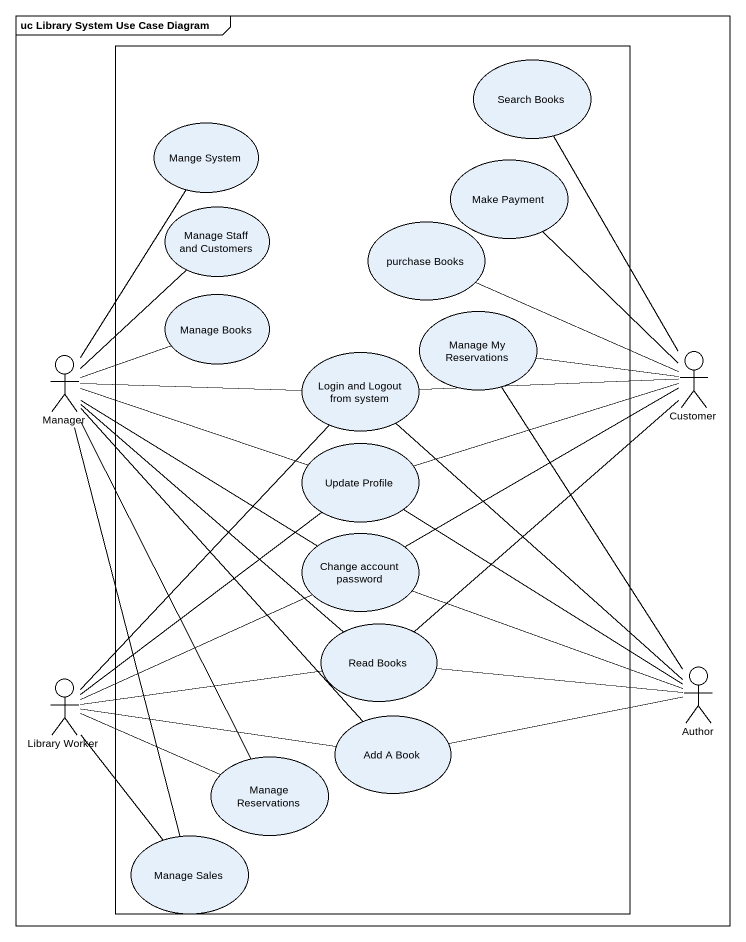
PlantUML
@startuml
mainframe uc Library System Use Case Diagram
rectangle " " as rectangle1 {
  usecase "Search Books" as Search_Books
  usecase "Mange System" as Mange_System
  usecase "Make Payment" as Make_Payment
  usecase "Manage Staff and Customers" as Manage_Staff_and_Customers
  usecase "purchase Books" as purchase_Books
  usecase "Manage Books" as Manage_Books
  usecase "Manage My Reservations" as Manage_My_Reservations
  usecase "Login and Logout from system" as Login_and_Logout_from_system
  usecase "Update Profile" as Update_Profile
  usecase "Change account password" as Change_account_password
  usecase "Read Books" as Read_Books
  usecase "Add A Book" as Add_A_Book
  usecase "Manage Reservations" as Manage_Reservations
  usecase "Manage Sales" as Manage_Sales
}
actor Manager
actor Customer
actor Author
actor "Library Worker" as Library_Worker
Manager -up- Mange_System
Manager -up- Manage_Staff_and_Customers
Manager -right- Manage_Books
Manager -right- Login_and_Logout_from_system
Manager -right- Update_Profile
Manager -right- Change_account_password
Manager -- Read_Books
Manager -- Add_A_Book
Manager -- Manage_Reservations
Manager -- Manage_Sales
Customer -up- Search_Books
Customer -up- Make_Payment
Customer -left- purchase_Books
Customer -left- Manage_My_Reservations
Customer -left- Login_and_Logout_from_system
Customer -left- Update_Profile
Customer -left- Change_account_password
Customer -- Read_Books
Author -up- Manage_My_Reservations
Author -up- Login_and_Logout_from_system
Author -up- Update_Profile
Author -left- Change_account_password
Author -left- Read_Books
Author -left- Add_A_Book
Library_Worker -up- Login_and_Logout_from_system
Library_Worker -up- Update_Profile
Library_Worker -right- Change_account_password
Library_Worker -right- Read_Books
Library_Worker -right- Add_A_Book
Library_Worker -right- Manage_Reservations
Library_Worker -- Manage_Sales
@enduml
